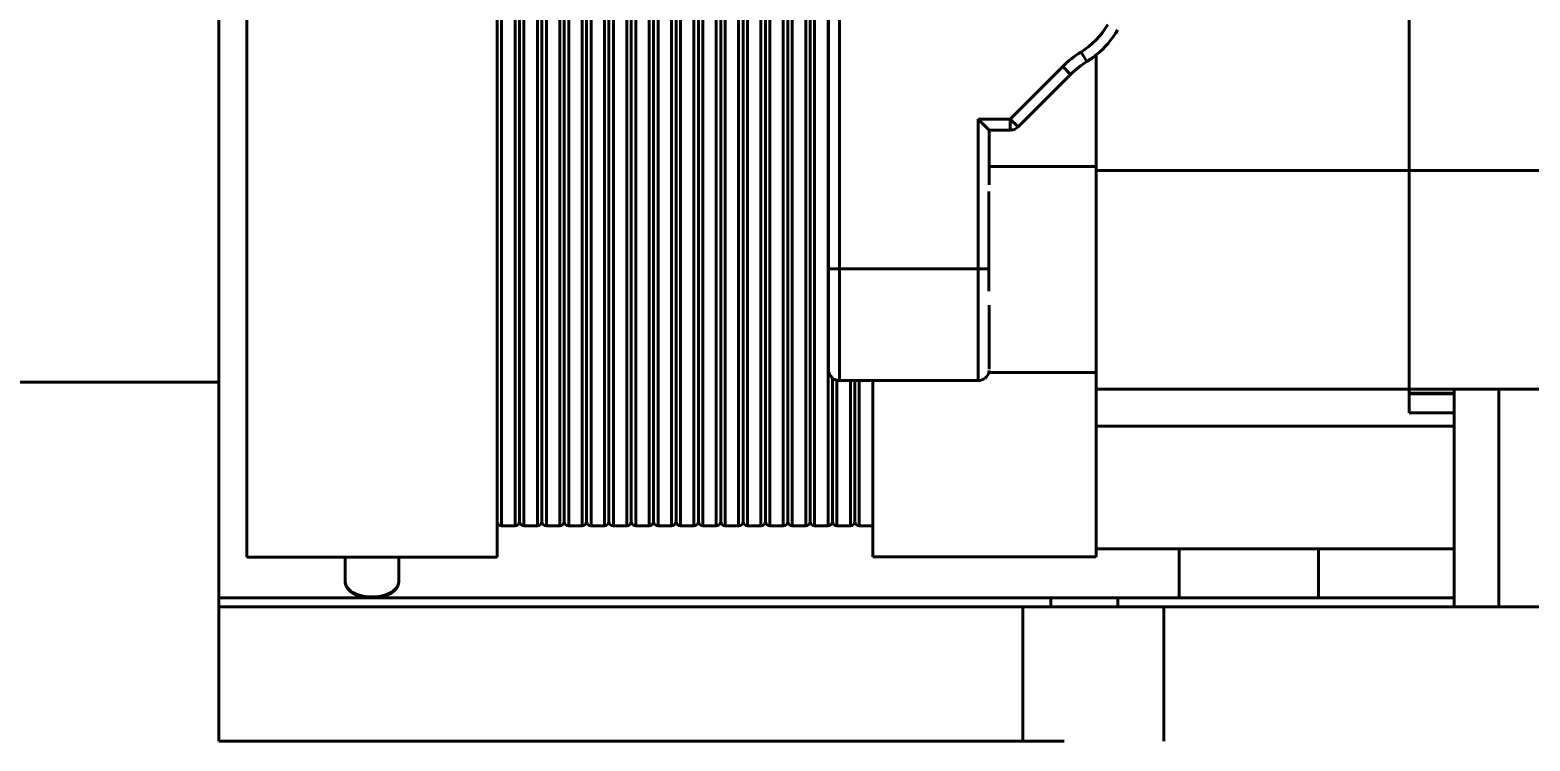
# Model space of a CAD drawing. Header units: millimetres. Extents: x 15 to 415, y 5 to 292.
# Drawn here: x 291.08 to 324.62, y 223.48 to 239.38 of the extents above; entities that cross this region are included whole.
import ezdxf

# ---------------------------------------------------------------- set-up
doc = ezdxf.new("R2010")
doc.units = ezdxf.units.MM
doc.layers.add('Annotations', color=7, linetype='Continuous')
doc.layers.add('Geometries', color=7, linetype='Continuous')
doc.styles.add('Shapr3', font='txt', dxfattribs={"height": 3.3495})
doc.dimstyles.new('ISO-25', dxfattribs={"dimtxt": 2.5, "dimasz": 2.5, "dimexe": 1.25, "dimexo": 0.625, "dimtad": 1, "dimtxsty": 'Standard', "dimcen": 2.5, "dimadec": 0, "dimazin": 0, "dimtfac": 1, "dimtmove": 0, "dimatfit": 3, "dimfxl": 1, "dimarcsym": 0})

# ---------------------------------------------------------------- blocks, each defined once
blk = doc.blocks.new('*D5')
at = {"layer": 'Annotations', "color": 0, "linetype": 'Continuous', "lineweight": 15}
for p, q in [((249.341, 225.822), (249.341, 167.301)), ((375.659, 189.557), (375.659, 167.301)), ((251.841, 168.551), (373.159, 168.551))]:
    blk.add_line(p, q, dxfattribs=at)
at = {"layer": 'Annotations', "color": 0}
for points in [[(251.841, 168.968), (251.841, 168.135), (249.341, 168.551)], [(373.159, 168.135), (373.159, 168.968), (375.659, 168.551)]]:
    blk.add_solid(points, dxfattribs=at)
at = {"layer": 'Defpoints', "color": 0}
for p in [(249.341, 226.447), (375.659, 190.182), (375.659, 168.551)]:
    blk.add_point(p, dxfattribs=at)
at = {"layer": 'Annotations', "color": 0, "lineweight": 15, "insert": (313.043, 171.245), "char_height": 3.3495, "attachment_point": 5, "style": 'Shapr3'}
blk.add_mtext('\\A1;126,32', dxfattribs=at)

msp = doc.modelspace()

# ---------------------------------------------------------------- linework, layer by layer
at = {"layer": 'Geometries', "linetype": 'Continuous', "lineweight": 40}
for p, q in [((295.297, 231.509), (295.297, 243.319)), ((295.924, 243.319), (295.924, 227.594)), ((301.524, 241.816), (301.524, 228.394)), ((301.624, 228.294), (301.624, 241.793)), ((301.924, 241.793), (301.924, 228.294)), ((302.024, 241.816), (302.024, 228.394)), ((302.124, 228.294), (302.124, 241.793)), ((302.424, 241.793), (302.424, 228.294)), ((302.524, 228.394), (302.524, 241.816)), ((302.624, 228.294), (302.624, 241.793)), ((302.924, 241.793), (302.924, 228.294)), ((303.024, 228.394), (303.024, 241.816)), ((303.124, 228.294), (303.124, 241.793)), ((303.424, 241.793), (303.424, 228.294)), ((303.524, 241.816), (303.524, 228.394)), ((303.624, 228.294), (303.624, 241.793)), ((303.924, 241.793), (303.924, 228.294)), ((304.024, 228.394), (304.024, 241.816)), ((304.124, 228.294), (304.124, 241.793)), ((304.424, 241.793), (304.424, 228.294)), ((304.524, 228.394), (304.524, 241.816)), ((304.624, 228.294), (304.624, 241.793)), ((304.924, 241.793), (304.924, 228.294)), ((305.024, 228.394), (305.024, 241.816)), ((305.124, 228.294), (305.124, 241.793)), ((305.424, 241.793), (305.424, 228.294)), ((305.524, 241.816), (305.524, 228.394)), ((305.624, 228.294), (305.624, 241.793)), ((305.924, 241.793), (305.924, 228.294)), ((306.024, 241.816), (306.024, 228.394)), ((306.124, 228.294), (306.124, 241.793)), ((306.424, 241.793), (306.424, 228.294)), ((306.524, 241.816), (306.524, 228.394)), ((306.624, 228.294), (306.624, 241.793)), ((306.924, 241.793), (306.924, 228.294)), ((307.024, 241.816), (307.024, 228.394)), ((307.124, 228.294), (307.124, 241.793)), ((307.424, 241.793), (307.424, 228.294)), ((307.524, 228.394), (307.524, 241.816)), ((307.624, 228.294), (307.624, 241.793)), ((307.924, 241.793), (307.924, 228.294)), ((308.024, 228.394), (308.024, 241.816)), ((308.124, 228.294), (308.124, 241.793)), ((308.424, 241.793), (308.424, 228.294)), ((308.524, 228.394), (308.524, 241.816)), ((308.624, 228.294), (308.624, 241.793)), ((308.924, 241.793), (308.924, 228.294)), ((321.924, 236.242), (321.924, 240.888)), ((308.931, 240.431), (308.931, 234.043)), ((309.181, 236.512), (309.181, 240.431)), ((314.583, 238.89), (314.714, 238.678)), ((314.173, 238.566), (312.999, 237.392)), ((314.173, 238.566), (314.35, 238.39)), ((314.924, 238.826), (314.924, 237.801)), ((313.175, 237.215), (314.35, 238.39)), ((314.924, 237.551), (314.924, 237.801)), ((314.924, 237.551), (314.924, 236.574)), ((312.999, 237.392), (312.281, 237.392)), ((312.281, 237.392), (312.281, 236.512)), ((312.531, 237.142), (312.281, 237.392)), ((312.999, 237.392), (312.999, 237.142)), ((313.175, 237.215), (312.999, 237.392)), ((312.531, 237.142), (312.999, 237.142)), ((312.531, 236.327), (312.531, 237.142)), ((309.181, 234.043), (309.181, 236.512)), ((312.281, 236.188), (312.281, 236.512)), ((314.924, 236.327), (314.924, 236.574)), ((312.281, 236.188), (312.281, 234.043)), ((314.924, 236.327), (312.531, 236.327)), ((312.531, 235.919), (312.531, 236.327)), ((314.924, 236.327), (314.924, 236.295)), ((314.924, 236.242), (314.924, 236.295)), ((321.924, 236.242), (314.924, 236.242)), ((314.924, 231.726), (314.924, 236.242)), ((321.924, 232.753), (321.924, 236.242)), ((325.124, 236.242), (321.924, 236.242)), ((312.524, 234.043), (312.524, 235.77)), ((309.004, 234.043), (308.931, 234.043)), ((308.931, 234.043), (308.931, 231.793)), ((309.181, 234.043), (309.004, 234.043)), ((312.281, 234.043), (309.181, 234.043)), ((309.181, 231.543), (309.181, 234.043)), ((312.281, 234.043), (312.281, 231.543)), ((312.524, 234.043), (312.281, 234.043)), ((312.524, 233.544), (312.524, 234.043)), ((312.531, 231.799), (312.531, 233.227)), ((321.924, 231.384), (321.924, 232.753)), ((257.62, 231.509), (295.297, 231.509)), ((295.297, 231.509), (295.297, 226.681)), ((309.024, 231.599), (309.024, 228.394)), ((309.124, 228.294), (309.124, 231.55)), ((309.181, 231.543), (309.424, 231.543)), ((309.424, 231.543), (309.424, 228.294)), ((309.424, 231.543), (309.524, 231.543)), ((309.524, 231.543), (309.624, 231.543)), ((309.524, 228.394), (309.524, 231.543)), ((309.624, 231.543), (309.924, 231.543)), ((309.624, 228.294), (309.624, 231.543)), ((309.924, 231.543), (312.281, 231.543)), ((309.924, 231.543), (309.924, 228.294)), ((312.524, 231.726), (312.524, 231.733)), ((312.524, 231.726), (314.924, 231.726)), ((314.924, 231.352), (314.924, 231.726)), ((321.924, 231.352), (314.924, 231.352)), ((314.924, 230.858), (314.924, 231.352)), ((321.924, 231.352), (321.924, 231.384)), ((321.924, 231.352), (322.924, 231.352)), ((321.924, 231.352), (321.924, 231.263)), ((321.924, 231.263), (321.924, 231.245)), ((322.924, 231.263), (321.924, 231.263)), ((321.924, 231.245), (322.924, 231.245)), ((321.924, 231.245), (321.924, 230.823)), ((322.924, 231.352), (323.924, 231.352)), ((322.924, 231.352), (322.924, 231.263)), ((322.924, 231.263), (322.924, 231.245)), ((322.924, 231.245), (322.924, 230.823)), ((323.924, 231.352), (325.124, 231.352)), ((323.924, 226.481), (323.924, 231.352)), ((314.924, 230.858), (314.924, 230.52)), ((321.924, 230.823), (322.924, 230.823)), ((322.924, 230.823), (322.924, 230.52)), ((314.924, 230.52), (314.924, 227.781)), ((322.924, 230.52), (314.924, 230.52)), ((322.924, 230.52), (322.924, 229.131)), ((322.924, 229.131), (322.924, 229.031)), ((322.924, 227.781), (322.924, 229.031)), ((301.524, 228.394), (301.524, 227.594)), ((301.624, 228.294), (301.924, 228.294)), ((302.124, 228.294), (302.424, 228.294)), ((302.624, 228.294), (302.924, 228.294)), ((303.124, 228.294), (303.424, 228.294)), ((303.624, 228.294), (303.924, 228.294)), ((304.124, 228.294), (304.424, 228.294)), ((304.624, 228.294), (304.924, 228.294)), ((305.124, 228.294), (305.424, 228.294)), ((305.624, 228.294), (305.924, 228.294)), ((306.124, 228.294), (306.424, 228.294)), ((306.624, 228.294), (306.924, 228.294)), ((307.124, 228.294), (307.424, 228.294)), ((307.624, 228.294), (307.924, 228.294)), ((308.124, 228.294), (308.424, 228.294)), ((308.624, 228.294), (308.924, 228.294)), ((309.124, 228.294), (309.424, 228.294)), ((309.624, 228.294), (309.924, 228.294)), ((309.924, 228.294), (309.924, 227.601)), ((295.924, 227.594), (298.124, 227.594)), ((298.124, 227.594), (299.324, 227.594)), ((298.124, 227.048), (298.124, 227.594)), ((299.324, 227.048), (299.324, 227.594)), ((299.324, 227.594), (301.524, 227.594)), ((309.924, 227.601), (314.924, 227.601)), ((314.924, 227.781), (316.775, 227.781)), ((314.924, 227.781), (314.924, 227.601)), ((316.775, 227.781), (316.775, 226.681)), ((316.775, 227.781), (319.892, 227.781)), ((319.892, 227.781), (319.892, 226.681)), ((319.892, 227.781), (322.924, 227.781)), ((322.924, 227.781), (322.924, 226.681)), ((295.297, 226.681), (295.297, 226.481)), ((295.297, 226.681), (313.907, 226.681)), ((313.283, 226.481), (295.297, 226.481)), ((295.297, 226.481), (295.297, 223.481)), ((313.283, 223.481), (313.283, 226.481)), ((313.283, 226.481), (313.907, 226.481)), ((313.907, 226.681), (313.907, 226.481)), ((313.907, 226.681), (315.407, 226.681)), ((313.907, 226.481), (315.407, 226.481)), ((315.407, 226.681), (316.775, 226.681)), ((315.407, 226.681), (315.407, 226.481)), ((315.407, 226.481), (316.437, 226.481)), ((316.437, 226.481), (316.437, 223.481)), ((329.484, 226.481), (316.437, 226.481)), ((319.892, 226.681), (316.775, 226.681)), ((319.892, 226.681), (322.924, 226.681)), ((322.924, 226.681), (322.924, 226.481)), ((322.924, 226.481), (323.924, 226.481)), ((329.484, 226.481), (323.924, 226.481)), ((313.283, 223.481), (295.297, 223.481)), ((295.297, 223.481), (295.297, 223.481)), ((314.203, 223.481), (313.283, 223.481))]:
    msp.add_line(p, q, dxfattribs=at)
at = {"layer": 'Geometries', "linetype": 'Continuous', "lineweight": 40, "flags": 128}
for points in [[(298.124, 227.048), (298.124, 227.043), (298.124, 227.036), (298.124, 227.029), (298.125, 227.022), (298.126, 227.014), (298.127, 227.007), (298.129, 227), (298.13, 226.993), (298.132, 226.986), (298.134, 226.978), (298.136, 226.971), (298.139, 226.964), (298.142, 226.957), (298.145, 226.95), (298.148, 226.943), (298.151, 226.936), (298.155, 226.929), (298.159, 226.922), (298.163, 226.916), (298.167, 226.909), (298.172, 226.902), (298.177, 226.895), (298.182, 226.889), (298.187, 226.882), (298.192, 226.876), (298.198, 226.869), (298.204, 226.863), (298.21, 226.857), (298.216, 226.851), (298.222, 226.845), (298.229, 226.839), (298.236, 226.833), (298.243, 226.827), (298.25, 226.821), (298.258, 226.815), (298.265, 226.81), (298.273, 226.804), (298.281, 226.799), (298.289, 226.794), (298.297, 226.789), (298.306, 226.784), (298.314, 226.779), (298.323, 226.774), (298.332, 226.769), (298.341, 226.765), (298.35, 226.76), (298.359, 226.756), (298.369, 226.751), (298.378, 226.747), (298.388, 226.743), (298.398, 226.739), (298.408, 226.736), (298.418, 226.732), (298.428, 226.729), (298.438, 226.725), (298.449, 226.722), (298.459, 226.719), (298.47, 226.716), (298.481, 226.713), (298.491, 226.71), (298.502, 226.707), (298.513, 226.705), (298.524, 226.702), (298.535, 226.7), (298.546, 226.698), (298.558, 226.696), (298.569, 226.694), (298.58, 226.692), (298.592, 226.691), (298.603, 226.689), (298.615, 226.688), (298.626, 226.687), (298.638, 226.686), (298.649, 226.685), (298.661, 226.684), (298.672, 226.683), (298.684, 226.683), (298.696, 226.683), (298.707, 226.682), (298.719, 226.682), (298.731, 226.682), (298.743, 226.682), (298.754, 226.683), (298.766, 226.683), (298.777, 226.684), (298.789, 226.684), (298.801, 226.685), (298.812, 226.686), (298.824, 226.687), (298.835, 226.688), (298.847, 226.69), (298.858, 226.691), (298.87, 226.693), (298.881, 226.695), (298.892, 226.697), (298.903, 226.699), (298.915, 226.701), (298.926, 226.703), (298.937, 226.705), (298.947, 226.708), (298.958, 226.711), (298.969, 226.713), (298.98, 226.716), (298.99, 226.719), (299.001, 226.723), (299.011, 226.726), (299.021, 226.729), (299.032, 226.733), (299.042, 226.737), (299.052, 226.74), (299.061, 226.744), (299.071, 226.748), (299.081, 226.752), (299.09, 226.757), (299.099, 226.761), (299.108, 226.766), (299.118, 226.77), (299.126, 226.775), (299.135, 226.78), (299.144, 226.785), (299.152, 226.79), (299.16, 226.795), (299.168, 226.8), (299.176, 226.806), (299.184, 226.811), (299.192, 226.817), (299.199, 226.822), (299.206, 226.828), (299.213, 226.834), (299.22, 226.84), (299.227, 226.846), (299.233, 226.852), (299.239, 226.859), (299.245, 226.865), (299.251, 226.871), (299.257, 226.878), (299.262, 226.884), (299.267, 226.891), (299.272, 226.898), (299.277, 226.904), (299.282, 226.911), (299.286, 226.918), (299.29, 226.925), (299.294, 226.932), (299.297, 226.939), (299.301, 226.946), (299.304, 226.953), (299.307, 226.96), (299.309, 226.967), (299.312, 226.974), (299.314, 226.981), (299.316, 226.989), (299.318, 226.996), (299.319, 227.003), (299.321, 227.01), (299.322, 227.018), (299.323, 227.025), (299.323, 227.032), (299.323, 227.039), (299.324, 227.045)], [(299.324, 227.046), (299.324, 227.047), (299.324, 227.048)]]:
    msp.add_lwpolyline(points, dxfattribs=at)
at = {"layer": 'Geometries', "linetype": 'Continuous', "lineweight": 40}
for centre, radius, start, end in [((313.664, 240.38), 1.75, 301.6618, 330.0944), ((313.664, 240.38), 2, 309.0256, 330.0944), ((315.764, 236.975), 2.25, 121.6618, 135), ((315.764, 236.975), 2, 121.6618, 135), ((313.664, 240.38), 2, 301.6618, 309.0256), ((312.999, 237.392), 0.25, 270, 315), ((309.181, 231.793), 0.25, 180, 231.0067), ((309.181, 231.793), 0.25, 231.0067, 256.7483), ((309.181, 231.793), 0.25, 256.7483, 270), ((312.281, 231.793), 0.25, 270, 346.113), ((312.281, 231.793), 0.25, 346.113, 354.1947), ((301.624, 228.394), 0.1, 180, 270), ((301.924, 228.394), 0.1, 270, 0), ((302.124, 228.394), 0.1, 180, 270), ((302.424, 228.394), 0.1, 270, 0), ((302.624, 228.394), 0.1, 180, 270), ((302.924, 228.394), 0.1, 270, 0), ((303.124, 228.394), 0.1, 180, 270), ((303.424, 228.394), 0.1, 270, 0), ((303.624, 228.394), 0.1, 180, 270), ((303.924, 228.394), 0.1, 270, 0), ((304.124, 228.394), 0.1, 180, 270), ((304.424, 228.394), 0.1, 270, 0), ((304.624, 228.394), 0.1, 180, 270), ((304.924, 228.394), 0.1, 270, 0), ((305.124, 228.394), 0.1, 180, 270), ((305.424, 228.394), 0.1, 270, 0), ((305.624, 228.394), 0.1, 180, 270), ((305.924, 228.394), 0.1, 270, 0), ((306.124, 228.394), 0.1, 180, 270), ((306.424, 228.394), 0.1, 270, 0), ((306.624, 228.394), 0.1, 180, 270), ((306.924, 228.394), 0.1, 270, 0), ((307.124, 228.394), 0.1, 180, 270), ((307.424, 228.394), 0.1, 270, 0), ((307.624, 228.394), 0.1, 180, 270), ((307.924, 228.394), 0.1, 270, 0), ((308.124, 228.394), 0.1, 180, 270), ((308.424, 228.394), 0.1, 270, 0), ((308.624, 228.394), 0.1, 180, 270), ((308.924, 228.394), 0.1, 270, 0), ((309.124, 228.394), 0.1, 180, 270), ((309.424, 228.394), 0.1, 270, 0), ((309.624, 228.394), 0.1, 180, 270)]:
    msp.add_arc(centre, radius, start, end, dxfattribs=at)
msp.add_ellipse((298.724, 227.048), major_axis=(-0.6, 0), ratio=0.573576, start_param=0, end_param=3.141593, dxfattribs=at)

# ---------------------------------------------------------------- dimensions: what is measured, and where the dimension line sits
at = {"layer": 'Annotations', "linetype": 'Continuous', "lineweight": 15}
dim = msp.add_linear_dim(base=(375.659, 168.551), p1=(249.341, 226.447), p2=(375.659, 190.182), dimstyle='ISO-25', override={"dimscale": 1, "dimgap": 0.7, "dimdec": 2, "dimlfac": 1, "dimrnd": 0.01, "dimzin": 8, "dimdsep": 44, "dimtxsty": 'Shapr3', "dimse1": 0, "dimse2": 0, "dimadec": 2, "dimtol": 0, "dimlim": 0, "dimtp": 0, "dimtm": 0, "dimtfac": 0.6, "dimtdec": 8, "dimfrac": 2, "dimtolj": 1, "dimlwd": 15, "dimlwe": 15}, dxfattribs=at)
dim.commit()
dim.dimension.update_dxf_attribs({"geometry": '*D5', "text_midpoint": (313.043, 168.551), "dimtype": 160})

doc.saveas('drawing.dxf')
